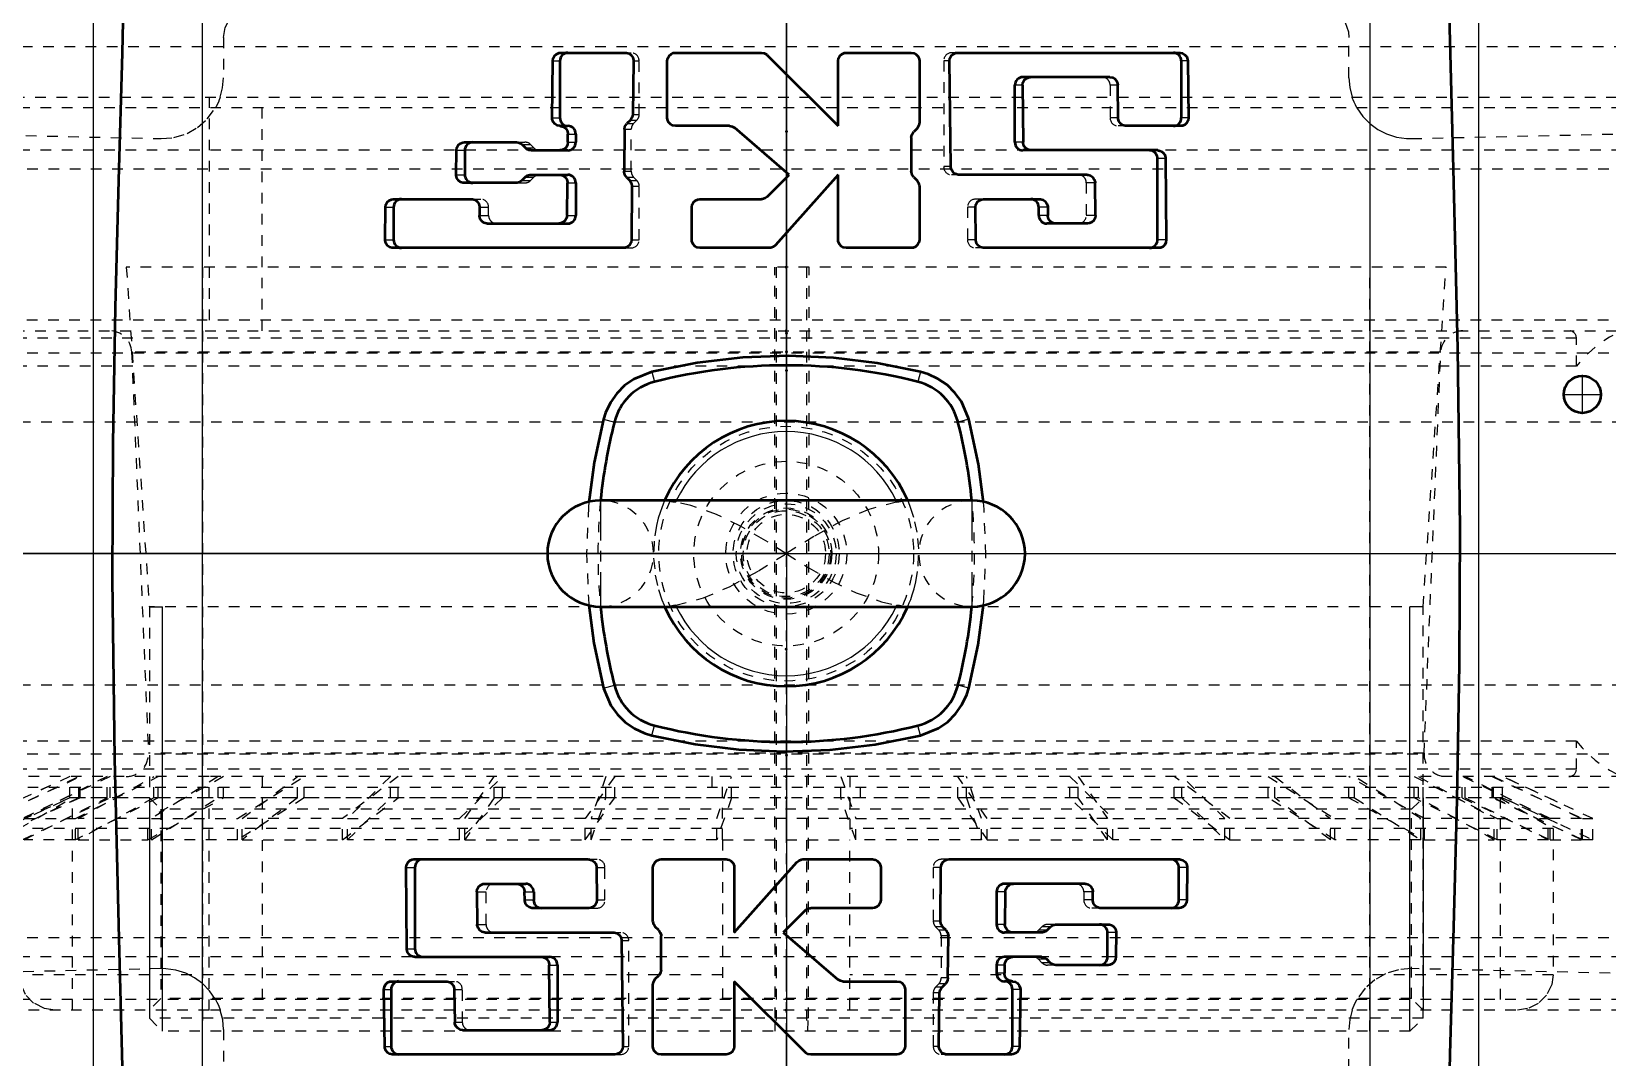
# Model space of a CAD drawing. Header units: millimetres. Extents: x 29178 to 37588, y 1365 to 7305.
# Drawn here: x 31032.4 to 31180.9, y 3950.9 to 4047.6 of the extents above; entities that cross this region are included whole.
import ezdxf

# ---------------------------------------------------------------- set-up
doc = ezdxf.new("R2010")
doc.units = ezdxf.units.MM
for name, pattern in [('CENTER', [7, 4, -1, 1, -1]), ('CENTER2', [28.575, 19.05, -3.175, 3.175, -3.175]), ('Dashed', [2, 1, -1])]:
    doc.linetypes.add(name, pattern=pattern)
for name, color, linetype, lineweight in [('2d ConnectionPoints', 7, 'Continuous', 50), ('AM_0', 7, 'Continuous', 50), ('AM_4', 3, 'Continuous', 25), ('AM_5', 3, 'Continuous', 25), ('AM_7', 7, 'CENTER', 25), ('AM_9', 6, 'Dashed', 25), ('CENTRO', 1, 'CENTER2', 15)]:
    doc.layers.add(name, color=color, linetype=linetype, lineweight=lineweight)

# ---------------------------------------------------------------- blocks, each defined once
blk = doc.blocks.new('1_SKF_MBL_24_0_in_SKFSNL5246201224KH3024_4')
at = {"layer": 'AM_9'}
for p, q in [((24.96, 76), (21, 67.5)), ((23, 67.5), (26.96, 76)), ((26.96, 76), (24.96, 76)), ((24.96, 75.01), (24.96, 76)), ((26.96, 76), (26.96, 75.01)), ((21, 66.51), (24.96, 75.01)), ((21, 66.65), (24.96, 74.92)), ((26.96, 75.01), (23, 66.51)), ((26.96, 74.92), (23, 66.65)), ((26.96, 75.01), (24.96, 75.01)), ((26.96, 74.92), (24.96, 74.92)), ((24.96, 74.92), (24.96, 71.97)), ((26.96, 71.97), (26.96, 74.92)), ((23.41, 72.66), (21, 67.5)), ((24.96, 71.97), (21, 63.7)), ((24.96, 71.79), (21, 63.98)), ((25.41, 72.66), (23, 67.5)), ((23, 63.7), (26.96, 71.97)), ((23, 63.98), (26.96, 71.79)), ((26.96, 71.97), (24.96, 71.97)), ((24.96, 66.97), (24.96, 71.79)), ((26.96, 71.79), (24.96, 71.79)), ((26.96, 71.79), (26.96, 66.97)), ((23, 67.5), (21, 67.5)), ((21, 59.16), (24.96, 66.97)), ((23, 67.5), (23, -67.5)), ((26.96, 66.97), (23, 59.16)), ((26.96, 66.97), (24.96, 66.97)), ((21, 59.57), (24.96, 66.71)), ((23, 66.65), (21, 66.65)), ((23, 66.51), (21, 66.51)), ((26.96, 66.71), (23, 59.57)), ((26.96, 66.71), (24.96, 66.71)), ((24.96, 66.71), (24.96, 60.14)), ((26.96, 60.14), (26.96, 66.71)), ((23, 63.98), (21, 63.98)), ((23, 63.7), (21, 63.7)), ((24.96, 60.14), (21, 53)), ((23, 60), (21, 60)), ((24.96, 59.8), (21, 53.53)), ((23, 59.57), (21, 59.57)), ((23, 53), (26.96, 60.14)), ((23, 53.53), (26.96, 59.8)), ((26.96, 60.14), (24.96, 60.14)), ((24.96, 51.68), (24.96, 59.8)), ((26.96, 59.8), (24.96, 59.8)), ((26.96, 59.8), (26.96, 51.68)), ((23, 59.16), (21, 59.16)), ((23, 53.53), (21, 53.53)), ((23, 53), (21, 53)), ((21, 45.4), (24.96, 51.68)), ((21, 46.03), (24.96, 51.27)), ((26.96, 51.68), (23, 45.4)), ((26.96, 51.27), (23, 46.03)), ((26.96, 51.68), (24.96, 51.68)), ((26.96, 51.27), (24.96, 51.27)), ((24.96, 51.27), (24.96, 41.8)), ((26.96, 41.8), (26.96, 51.27)), ((23, 46.03), (21, 46.03)), ((23, 45.4), (21, 45.4)), ((24.96, 41.8), (21, 36.56)), ((23, 36.56), (26.96, 41.8)), ((26.96, 41.8), (24.96, 41.8)), ((24.96, 41.34), (21, 37.28)), ((23, 37.28), (26.96, 41.34)), ((24.96, 30.78), (24.96, 41.34)), ((26.96, 41.34), (24.96, 41.34)), ((26.96, 41.34), (26.96, 30.78)), ((23, 37.28), (21, 37.28)), ((23, 36.56), (21, 36.56)), ((21, 26.72), (24.96, 30.78)), ((21, 27.51), (24.96, 30.28)), ((26.96, 30.78), (23, 26.72)), ((26.96, 30.28), (23, 27.51)), ((26.96, 30.78), (24.96, 30.78)), ((26.96, 30.28), (24.96, 30.28)), ((24.96, 30.28), (24.96, 18.93)), ((26.96, 18.93), (26.96, 30.28)), ((23, 27.51), (21, 27.51)), ((23, 26.72), (21, 26.72)), ((24.96, 18.93), (21, 16.16)), ((24.96, 18.39), (21, 16.98)), ((23, 16.16), (26.96, 18.93)), ((23, 16.98), (26.96, 18.39)), ((26.96, 18.93), (24.96, 18.93)), ((24.96, 6.55), (24.96, 18.39)), ((26.96, 18.39), (24.96, 18.39)), ((26.96, 18.39), (26.96, 6.55)), ((23, 16.98), (21, 16.98)), ((23, 16.16), (21, 16.16)), ((23, 7), (21, 7)), ((21, 5.15), (24.96, 6.55)), ((21, 6), (26.96, 6)), ((26.96, 6.55), (23, 5.15)), ((26.96, 6.55), (24.96, 6.55)), ((24.96, 6), (24.96, -6)), ((26.96, -6), (26.96, 6)), ((23, 5.15), (21, 5.15)), ((24.96, -6.55), (21, -5.15)), ((23, -5.15), (21, -5.15)), ((23, -5.15), (26.96, -6.55)), ((26.96, -6), (21, -6)), ((21, -7), (23, -7)), ((24.96, -18.39), (24.96, -6.55)), ((26.96, -6.55), (24.96, -6.55)), ((26.96, -6.55), (26.96, -18.39)), ((23, -16.16), (21, -16.16)), ((21, -16.16), (24.96, -18.93)), ((26.96, -18.93), (23, -16.16)), ((23, -16.98), (21, -16.98)), ((21, -16.98), (24.96, -18.39)), ((26.96, -18.39), (23, -16.98)), ((26.96, -18.39), (24.96, -18.39)), ((24.96, -18.93), (24.96, -30.28)), ((26.96, -18.93), (24.96, -18.93)), ((26.96, -30.28), (26.96, -18.93)), ((23, -26.72), (21, -26.72)), ((24.96, -30.78), (21, -26.72)), ((23, -26.72), (26.96, -30.78)), ((23, -27.51), (21, -27.51)), ((24.96, -30.28), (21, -27.51)), ((23, -27.51), (26.96, -30.28)), ((26.96, -30.28), (24.96, -30.28)), ((24.96, -41.34), (24.96, -30.78)), ((26.96, -30.78), (24.96, -30.78)), ((26.96, -30.78), (26.96, -41.34)), ((23, -36.56), (21, -36.56)), ((21, -36.56), (24.96, -41.8)), ((26.96, -41.8), (23, -36.56)), ((23, -37.28), (21, -37.28)), ((21, -37.28), (24.96, -41.34)), ((26.96, -41.34), (23, -37.28)), ((26.96, -41.34), (24.96, -41.34)), ((24.96, -41.8), (24.96, -51.27)), ((26.96, -41.8), (24.96, -41.8)), ((26.96, -51.27), (26.96, -41.8)), ((23, -45.4), (21, -45.4)), ((24.96, -51.68), (21, -45.4)), ((23, -45.4), (26.96, -51.68)), ((23, -46.03), (21, -46.03)), ((24.96, -51.27), (21, -46.03)), ((23, -46.03), (26.96, -51.27)), ((26.96, -51.27), (24.96, -51.27)), ((26.96, -51.68), (24.96, -51.68)), ((24.96, -59.8), (24.96, -51.68)), ((26.96, -51.68), (26.96, -59.8)), ((21, -53), (24.96, -60.14)), ((23, -53), (21, -53)), ((26.96, -60.14), (23, -53)), ((23, -53.53), (21, -53.53)), ((21, -53.53), (24.96, -59.8)), ((26.96, -59.8), (23, -53.53)), ((24.96, -66.97), (21, -59.16)), ((23, -59.16), (21, -59.16)), ((23, -59.16), (26.96, -66.97)), ((23, -59.57), (21, -59.57)), ((24.96, -66.71), (21, -59.57)), ((21, -60), (23, -60)), ((23, -59.57), (26.96, -66.71)), ((26.96, -59.8), (24.96, -59.8)), ((26.96, -60.14), (24.96, -60.14)), ((24.96, -60.14), (24.96, -66.71)), ((26.96, -66.71), (26.96, -60.14)), ((21, -63.7), (24.96, -71.97)), ((23, -63.7), (21, -63.7)), ((26.96, -71.97), (23, -63.7)), ((23, -63.98), (21, -63.98)), ((21, -63.98), (24.96, -71.79)), ((26.96, -71.79), (23, -63.98)), ((23, -66.51), (21, -66.51)), ((24.96, -75.01), (21, -66.51)), ((23, -66.65), (21, -66.65)), ((24.96, -74.92), (21, -66.65)), ((23, -66.51), (26.96, -75.01)), ((23, -66.65), (26.96, -74.92)), ((26.96, -66.71), (24.96, -66.71)), ((21, -67.5), (24.96, -76)), ((21, -67.5), (23.41, -72.66)), ((23, -67.5), (21, -67.5)), ((23, -67.5), (26.96, -76)), ((25.41, -72.66), (23, -67.5)), ((26.96, -66.97), (24.96, -66.97)), ((24.96, -71.79), (24.96, -66.97)), ((26.96, -66.97), (26.96, -71.79))]:
    blk.add_line(p, q, dxfattribs=at)
blk = doc.blocks.new('2_SKF_KML_24_0_in_SKFSNL5246201224KH3024_4')
at = {"layer": 'AM_5'}
for p, q in [((23, 60), (43, 60)), ((23, -60), (43, -60))]:
    blk.add_line(p, q, dxfattribs=at)
at = {"layer": 'AM_9'}
for p, q in [((23.01, 67.25), (25.89, 72.25)), ((25.89, 72.25), (39.67, 72.25)), ((25.89, 72.25), (25.89, 6)), ((39.67, 72.25), (39.67, 6)), ((23, 67.25), (43, 67.25)), ((23, 67.25), (23, 6)), ((24.08, 58.92), (23, 60)), ((43, 60), (41.92, 58.92)), ((41.92, 58.92), (24.08, 58.92)), ((24.08, 58.92), (24.08, -58.92)), ((41.92, 58.92), (41.92, -58.92)), ((23.01, 6), (23, 5.79)), ((43, 6), (26.96, 6)), ((23, -5.79), (23.01, -6)), ((23, -6), (23, -67.25)), ((25.89, -6), (25.89, -72.25)), ((26.96, -6), (43, -6)), ((39.67, -6), (39.67, -72.25)), ((23, -60), (24.08, -58.92)), ((24.08, -58.92), (41.92, -58.92)), ((41.92, -58.92), (43, -60)), ((43, -67.25), (23, -67.25)), ((25.89, -72.25), (23.01, -67.25)), ((39.67, -72.25), (25.89, -72.25))]:
    blk.add_line(p, q, dxfattribs=at)
for points in [[(39.67, 72.25), (39.9, 72.24), (40.58, 72.12), (41.59, 71.64), (42.38, 70.85), (42.87, 69.84), (43, 68.91)], [(43, -68.91), (42.85, -69.89), (42.34, -70.9), (41.53, -71.68), (40.51, -72.14), (39.67, -72.25)]]:
    blk.add_lwpolyline(points, dxfattribs=at)
blk = doc.blocks.new('3_H_3024_sleeve_h_0_in_SKFSNL5246201224KH3024_4')
at = {"layer": 'AM_5'}
for p, q in [((5, 60), (5, 58.77)), ((45, 58.77), (5, 58.77)), ((45, -58.77), (5, -58.77)), ((5, -60), (5, -58.77))]:
    blk.add_line(p, q, dxfattribs=at)
at = {"layer": 'AM_9'}
for p, q in [((5, 60), (-27, 62.17)), ((-27, 62.17), (-27, -62.17)), ((43.77, 60), (5, 60)), ((5, 60), (5, 17.5)), ((45, 58.77), (43.77, 60)), ((43.77, 60), (43.77, -60)), ((45, 58.77), (45, -58.77)), ((45, 55), (-27, 55)), ((43.77, 2.09), (-27, 2.17)), ((-27, 1.92), (45, 1.92)), ((45, 2.05), (43.77, 2.09)), ((-27, -0.96), (45, -0.96)), ((43.77, -1.05), (-27, -1.08)), ((45, -1.03), (43.77, -1.05)), ((5, -17.5), (5, -60)), ((-27, -55), (45, -55)), ((43.77, -60), (45, -58.77)), ((-27, -62.17), (5, -60)), ((5, -60), (43.77, -60))]:
    blk.add_line(p, q, dxfattribs=at)
blk = doc.blocks.new('4_FRB_22_215_location_rng_1_0_in_SKFSNL5246201224KH3024_4')
at = {"layer": 'AM_9'}
for p, q in [((21, 108.75), (21, -54.375)), ((43, 108.75), (43, -54.375)), ((21, -49.375), (43, -49.375)), ((43, -54.375), (21, -54.375))]:
    blk.add_line(p, q, dxfattribs=at)
blk = doc.blocks.new('5_FRB_22_215_location_rng_2_0_in_SKFSNL5246201224KH3024_4')
at = {"layer": 'AM_9'}
for p, q in [((-43, -108.75), (-43, 108.75)), ((-21, -108.75), (-21, 108.75)), ((-21, -49.375), (-43, -49.375)), ((-43, -54.375), (-21, -54.375))]:
    blk.add_line(p, q, dxfattribs=at)
blk = doc.blocks.new('6_1224_KM_simple_0_in_SKFSNL5246201224KH3024_4')
at = {"layer": 'AM_9'}
for p, q in [((-18.9, 107.5), (-18.9, -107.5)), ((18.9, 107.5), (18.9, -107.5)), ((-12.4, 94.81), (-12.4, -94.81)), ((12.4, 94.81), (12.4, -94.81)), ((-22.01, 83.46), (-22.01, -83.46)), ((22.01, -83.46), (22.01, 83.46)), ((-20.3, 74.45), (-20.3, -74.45)), ((-17.66, 74.45), (-20.3, 74.45)), ((-17.66, 74.45), (-17.66, -74.45)), ((20.3, 74.45), (17.66, 74.45)), ((17.66, 74.45), (17.66, -74.45)), ((20.3, 74.45), (20.3, -74.45)), ((18.81, 60.09), (-18.99, 61.67)), ((-18.99, 61.67), (-18.99, -61.67)), ((18.81, 60.09), (18.81, -60.09)), ((21, -54.38), (21, -105.4)), ((-18.99, -61.67), (18.81, -60.09))]:
    blk.add_line(p, q, dxfattribs=at)
for centre, radius, start, end in [((-10.5, 83.46), 11.51, 99.4996, 231.5166), ((10.5, 83.46), 11.51, 308.4834, 80.5004), ((-20.3, 73.75), 0.7, 90, 180), ((20.3, 73.75), 0.7, 0, 90), ((-18.9, 63.76), 2.1, 180, 267.6141), ((18.9, 62.19), 2.1, 267.6141, 0), ((18.9, -62.19), 2.1, 0, 92.3859), ((-18.9, -63.76), 2.1, 92.3859, 180)]:
    blk.add_arc(centre, radius, start, end, dxfattribs=at)
blk = doc.blocks.new('7_M_10_ebolt_001_0_in_SKFSNL5246201224KH3024_4')
at = {"layer": 'AM_0'}
for p, q in [((-5, 17.5), (-5, -17.5)), ((5, -17.5), (5, 17.5))]:
    blk.add_line(p, q, dxfattribs=at)
for centre, radius, start, end in [((0, 17.5), 5, 360, 180), ((0, 0), 12.5, 113.5567, 246.4433), ((0, 0), 12.5, 293.5567, 66.4433), ((0, -17.5), 5, 180, 0)]:
    blk.add_arc(centre, radius, start, end, dxfattribs=at)
at = {"layer": 'AM_4'}
for start, end in [(115.7715, 244.2285), (295.7715, 64.2285)]:
    blk.add_arc((0, 0), 11.5, start, end, dxfattribs=at)
at = {"layer": 'AM_7'}
for p, q in [((0, -22.75), (0, 22.75)), ((-5.25, 17.5), (5.25, 17.5)), ((-5.25, -17.5), (5.25, -17.5))]:
    blk.add_line(p, q, dxfattribs=at)
at = {"layer": 'AM_9'}
for p, q in [((-5, 11.4), (-5, 11.46)), ((5, 11.46), (5, 11.4)), ((-5, -11.46), (-5, -11.4)), ((5, -11.4), (5, -11.46))]:
    blk.add_line(p, q, dxfattribs=at)
for points in [[(5, 11.46), (4.9, 11.5), (4.65, 11.6), (4.33, 11.73), (3.88, 11.88), (3.33, 12.05), (2.66, 12.21), (1.19, 12.44), (-0.44, 12.49), (-2.03, 12.33), (-3.39, 12.03), (-4.35, 11.72), (-4.87, 11.51), (-5, 11.46)], [(-4.85, 10.43), (-4.88, 10.61), (-4.94, 10.95), (-4.98, 11.21), (-5, 11.39), (-5, 11.4)], [(-4.85, 10.43), (-4.84, 10.39), (-4.17, 7.8), (-3.09, 5.28), (-1.62, 2.61), (-0.01, 0.02), (0, 0)], [(0, 0), (0.01, 0.02), (1.34, 2.14), (2.59, 4.31), (3.69, 6.58), (4.54, 8.99), (4.85, 10.43)], [(5, 11.4), (5, 11.4), (4.98, 11.24), (4.95, 10.99), (4.89, 10.67), (4.85, 10.43)], [(0, 0), (-0.01, -0.02), (-1.34, -2.14), (-2.59, -4.31), (-3.69, -6.58), (-4.54, -8.99), (-4.85, -10.43)], [(4.85, -10.43), (4.84, -10.39), (4.17, -7.8), (3.09, -5.28), (1.62, -2.61), (0.01, -0.02), (0, 0)], [(-5, -11.4), (-5, -11.4), (-4.98, -11.24), (-4.95, -10.99), (-4.89, -10.67), (-4.85, -10.43)], [(-5, -11.46), (-4.9, -11.5), (-4.65, -11.6), (-4.33, -11.73), (-3.88, -11.88), (-3.33, -12.05), (-2.66, -12.21), (-1.19, -12.44), (0.44, -12.49), (2.03, -12.33), (3.39, -12.03), (4.35, -11.72), (4.87, -11.51), (5, -11.46)], [(4.85, -10.43), (4.88, -10.61), (4.94, -10.95), (4.98, -11.21), (5, -11.39), (5, -11.4)]]:
    blk.add_lwpolyline(points, dxfattribs=at)
for radius in [12, 8.7, 5.7, 5, 4.7, 4.3, 4.05, 3.7]:
    blk.add_circle((0, 0), radius, dxfattribs=at)
for centre, radius, start, end in [((0, 17.5), 5, 180, 0), ((0, 0), 11.5, 114.9363, 115.7715), ((0, 0), 11.5, 64.2285, 65.0637), ((0, 0), 11.5, 244.2285, 245.0637), ((0, 0), 11.5, 294.9363, 295.7715), ((0, -17.5), 5, 0, 180)]:
    blk.add_arc(centre, radius, start, end, dxfattribs=at)
blk = doc.blocks.new('10_SNL_524_620_CAP_0_in_SKFSNL5246201224KH3024_4')
at = {"layer": 'AM_0'}
for p, q in [((-46.42, 37.83), (-41.06, 37.9)), ((-41.06, 37.23), (-46.42, 37.23)), ((-40.3, 37.18), (-40.3, 32.02)), ((29.57, 37.78), (32.63, 37.76)), ((-47.19, 16.15), (-47.19, 37.09)), ((-37.23, 35.74), (-29.57, 35.81)), ((28.8, 15.34), (28.8, 37.06)), ((32.63, 36.99), (29.57, 36.99)), ((33.4, 37.02), (33.4, 29.63)), ((-38, 35), (-38, 22.3)), ((-29.57, 34.99), (-37.23, 34.99)), ((-28.8, 35.09), (-28.8, 18.63)), ((-41.06, 31.27), (-44.13, 31.23)), ((-44.89, 30.48), (-44.89, 22.3)), ((34.93, 25.44), (34.93, 30.36)), ((35.7, 31.09), (38, 31.07)), ((38, 30.28), (35.7, 30.28)), ((38.76, 30.32), (38.76, 25.4)), ((-35.7, 28.35), (-35.7, 16.28)), ((-31.87, 29.14), (-34.93, 29.11)), ((-31.1, 28.4), (-31.1, 24.54)), ((32.63, 28.89), (31.87, 28.9)), ((31.1, 28.16), (31.1, 20.57)), ((-33.4, 18.59), (-33.4, 23.88)), ((-32.63, 24.64), (-31.87, 24.65)), ((-31.87, 23.79), (-32.63, 23.79)), ((35.47, 24.6), (35.16, 24.91)), ((35.7, 24.06), (35.7, 20.57)), ((38, 24.04), (38, 20.57)), ((38.54, 24.88), (38.22, 24.57)), ((-44.13, 22.26), (-38.76, 22.32)), ((-38.76, 21.55), (-44.13, 21.55)), ((40.3, 21.31), (40.3, 20.57)), ((41.06, 22.06), (46.42, 21.99)), ((46.42, 21.32), (41.06, 21.32)), ((47.19, 21.23), (47.19, 15.14)), ((31.87, 20.64), (34.93, 20.61)), ((34.93, 19.83), (31.87, 19.83)), ((38.76, 20.57), (39.53, 20.56)), ((39.53, 19.83), (38.76, 19.83)), ((-29.57, 17.86), (-32.63, 17.84)), ((-36.46, 15.51), (-46.42, 15.4)), ((35.47, 15.06), (35.16, 14.74)), ((39.98, 15.23), (36.02, 15.28)), ((40.84, 14.68), (40.52, 15)), ((34.62, 14.53), (29.57, 14.57)), ((46.42, 14.39), (41.38, 14.45)), ((-46.42, 12.55), (-40.61, 12.55)), ((-40.07, 12.33), (-39.75, 12.01)), ((-35.47, 12.01), (-35.16, 12.33)), ((-34.62, 12.55), (-29.57, 12.55)), ((-47.19, 5.66), (-47.19, 11.78)), ((-39.21, 11.78), (-36.02, 11.78)), ((-28.8, 11.78), (-28.8, 5.66)), ((40.3, 5.35), (40.3, 10.43)), ((41.06, 11.2), (46.42, 11.2)), ((47.19, 10.43), (47.19, 2.32)), ((28.8, 1.58), (28.8, 8.13)), ((29.57, 8.9), (32.63, 8.9)), ((33.4, 8.13), (33.4, 2.32)), ((-46.97, -1.78), (-40.3, 4.89)), ((-40.3, 4.89), (-46.42, 4.89)), ((-29.57, 4.89), (-35.7, 4.89)), ((-35.7, 4.89), (-29.06, -1.01)), ((35.7, -0.29), (40.11, 4.85)), ((33.62, 1.78), (35.7, -0.29)), ((46.97, 1.78), (40.3, -4.89)), ((-35.7, 0.29), (-40.11, -4.85)), ((-33.62, -1.78), (-35.7, 0.29)), ((35.7, -4.89), (29.06, 1.01)), ((-47.19, -10.43), (-47.19, -2.32)), ((-33.4, -8.13), (-33.4, -2.32)), ((-28.8, -1.58), (-28.8, -8.13)), ((-40.3, -5.35), (-40.3, -10.43)), ((28.8, -11.78), (28.8, -5.66)), ((29.57, -4.89), (35.7, -4.89)), ((40.3, -4.89), (46.42, -4.89)), ((47.19, -5.66), (47.19, -11.78)), ((-29.57, -8.9), (-32.63, -8.9)), ((-41.06, -11.2), (-46.42, -11.2)), ((39.21, -11.78), (36.02, -11.78)), ((34.62, -12.55), (29.57, -12.55)), ((35.47, -12.01), (35.16, -12.33)), ((40.07, -12.33), (39.75, -12.01)), ((46.42, -12.55), (40.61, -12.55)), ((-46.42, -14.39), (-41.38, -14.45)), ((-40.84, -14.68), (-40.52, -15)), ((-35.47, -15.06), (-35.16, -14.74)), ((-34.62, -14.53), (-29.57, -14.57)), ((-47.19, -21.23), (-47.19, -15.14)), ((-39.98, -15.23), (-36.02, -15.28)), ((-28.8, -15.34), (-28.8, -37.06)), ((35.7, -28.35), (35.7, -16.28)), ((36.46, -15.51), (46.42, -15.4)), ((47.19, -16.15), (47.19, -37.09)), ((28.8, -35.09), (28.8, -18.63)), ((29.57, -17.86), (32.63, -17.84)), ((33.4, -18.59), (33.4, -23.88)), ((-40.3, -21.31), (-40.3, -20.57)), ((-39.53, -19.83), (-38.76, -19.83)), ((-38.76, -20.57), (-39.53, -20.56)), ((-38, -24.04), (-38, -20.57)), ((-35.7, -24.06), (-35.7, -20.57)), ((-34.93, -19.83), (-31.87, -19.83)), ((-31.87, -20.64), (-34.93, -20.61)), ((-31.1, -28.16), (-31.1, -20.57)), ((-46.42, -21.32), (-41.06, -21.32)), ((-41.06, -22.06), (-46.42, -21.99)), ((38.76, -21.55), (44.13, -21.55)), ((44.13, -22.26), (38.76, -22.32)), ((38, -35), (38, -22.3)), ((44.89, -30.48), (44.89, -22.3)), ((-38.54, -24.88), (-38.22, -24.57)), ((-35.47, -24.6), (-35.16, -24.91)), ((31.1, -28.4), (31.1, -24.54)), ((31.87, -23.79), (32.63, -23.79)), ((32.63, -24.64), (31.87, -24.65)), ((-38.76, -30.32), (-38.76, -25.4)), ((-34.93, -25.44), (-34.93, -30.36)), ((-33.4, -37.02), (-33.4, -29.63)), ((-32.63, -28.89), (-31.87, -28.9)), ((31.87, -29.14), (34.93, -29.11)), ((-38, -30.28), (-35.7, -30.28)), ((-35.7, -31.09), (-38, -31.07)), ((40.3, -37.18), (40.3, -32.02)), ((41.06, -31.27), (44.13, -31.23)), ((29.57, -34.99), (37.23, -34.99)), ((-32.63, -36.99), (-29.57, -36.99)), ((37.23, -35.74), (29.57, -35.81)), ((-29.57, -37.78), (-32.63, -37.76)), ((41.06, -37.23), (46.42, -37.23)), ((46.42, -37.83), (41.06, -37.9))]:
    blk.add_line(p, q, dxfattribs=at)
for points in [[(53.16, 62.42), (47.17, 62.57), (35.18, 62.9), (23.19, 63.21), (10.4, 63.43), (-2.4, 63.49), (-19.33, 63.28), (-36.25, 62.86), (-53.16, 62.42)], [(-47.19, 37.09), (-47.19, 37.11), (-47.14, 37.35), (-47.01, 37.57), (-46.81, 37.73), (-46.57, 37.82), (-46.42, 37.83)], [(-41.06, 37.9), (-40.81, 37.86), (-40.58, 37.75), (-40.41, 37.56), (-40.31, 37.34), (-40.3, 37.18)], [(28.8, 37.06), (28.81, 37.14), (28.88, 37.38), (29.03, 37.58), (29.24, 37.72), (29.49, 37.78), (29.57, 37.78)], [(32.63, 37.76), (32.89, 37.71), (33.11, 37.59), (33.28, 37.41), (33.38, 37.18), (33.4, 37.02)], [(-38, 35), (-37.99, 35.09), (-37.92, 35.32), (-37.77, 35.53), (-37.56, 35.67), (-37.31, 35.74), (-37.23, 35.74)], [(-29.57, 35.81), (-29.32, 35.78), (-29.09, 35.66), (-28.92, 35.47), (-28.82, 35.25), (-28.8, 35.09)], [(-44.89, 30.48), (-44.89, 30.49), (-44.85, 30.73), (-44.72, 30.95), (-44.53, 31.12), (-44.29, 31.21), (-44.13, 31.23)], [(-40.3, 32.02), (-40.3, 31.93), (-40.37, 31.69), (-40.52, 31.49), (-40.73, 31.34), (-40.98, 31.27), (-41.06, 31.27)], [(34.93, 30.36), (34.94, 30.45), (35.01, 30.68), (35.16, 30.88), (35.37, 31.03), (35.62, 31.09), (35.7, 31.09)], [(38, 31.07), (38.25, 31.03), (38.48, 30.9), (38.65, 30.71), (38.74, 30.48), (38.76, 30.32)], [(-35.7, 28.35), (-35.69, 28.44), (-35.62, 28.68), (-35.47, 28.89), (-35.26, 29.03), (-35.01, 29.1), (-34.93, 29.11)], [(-31.87, 29.14), (-31.61, 29.1), (-31.39, 28.98), (-31.22, 28.79), (-31.12, 28.56), (-31.1, 28.4)], [(31.1, 28.16), (31.11, 28.25), (31.18, 28.49), (31.33, 28.69), (31.54, 28.83), (31.79, 28.9), (31.87, 28.9)], [(33.4, 29.63), (33.4, 29.55), (33.32, 29.31), (33.17, 29.1), (32.96, 28.96), (32.72, 28.9), (32.63, 28.89)], [(-31.1, 25.41), (-31.11, 25.32), (-31.18, 25.08), (-31.33, 24.87), (-31.54, 24.72), (-31.79, 24.65), (-31.87, 24.65)], [(35.16, 24.91), (35.01, 25.12), (34.94, 25.36), (34.93, 25.44)], [(38.76, 25.4), (38.74, 25.24), (38.64, 25), (38.54, 24.88)], [(-33.4, 23.88), (-33.4, 23.97), (-33.32, 24.21), (-33.17, 24.42), (-32.96, 24.56), (-32.72, 24.64), (-32.63, 24.64)], [(35.47, 24.6), (35.62, 24.39), (35.69, 24.15), (35.7, 24.06)], [(38, 24.04), (38.02, 24.21), (38.12, 24.44), (38.22, 24.57)], [(-44.13, 22.26), (-44.38, 22.3), (-44.6, 22.42), (-44.77, 22.6), (-44.87, 22.84), (-44.89, 23)], [(-38, 23.08), (-38, 23), (-38.07, 22.75), (-38.22, 22.55), (-38.43, 22.4), (-38.68, 22.33), (-38.76, 22.32)], [(31.87, 20.64), (31.61, 20.69), (31.39, 20.81), (31.22, 21), (31.12, 21.24), (31.1, 21.4)], [(35.7, 21.36), (35.69, 21.27), (35.62, 21.03), (35.47, 20.82), (35.26, 20.68), (35.01, 20.61), (34.93, 20.61)], [(38.76, 20.57), (38.51, 20.62), (38.28, 20.74), (38.11, 20.93), (38.02, 21.17), (38, 21.34)], [(40.3, 21.31), (40.29, 21.22), (40.22, 20.98), (40.07, 20.77), (39.86, 20.63), (39.61, 20.57), (39.53, 20.56)], [(40.3, 21.31), (40.3, 21.34), (40.35, 21.59), (40.48, 21.8), (40.68, 21.96), (40.92, 22.05), (41.06, 22.06)], [(46.42, 21.99), (46.68, 21.94), (46.9, 21.82), (47.07, 21.63), (47.17, 21.39), (47.19, 21.23)], [(-32.63, 17.84), (-32.89, 17.88), (-33.11, 18), (-33.28, 18.19), (-33.38, 18.42), (-33.4, 18.59)], [(-28.8, 18.63), (-28.81, 18.55), (-28.88, 18.3), (-29.03, 18.09), (-29.24, 17.94), (-29.49, 17.87), (-29.57, 17.86)], [(-4.81, 18.58), (-8.44, 18.11), (-12.66, 17.21)], [(12.66, 17.21), (8.58, 18.08), (4.82, 18.58)], [(-12.66, 17.21), (-14.32, 16.51), (-15.16, 15.9), (-15.89, 15.16), (-16.48, 14.3), (-16.92, 13.36), (-17.14, 12.65)], [(17.14, 12.65), (16.45, 14.36), (15.84, 15.22), (15.09, 15.96), (14.23, 16.56), (13.28, 17.01), (12.66, 17.21)], [(-46.42, 15.4), (-46.68, 15.43), (-46.9, 15.55), (-47.07, 15.74), (-47.17, 15.98), (-47.19, 16.15)], [(-35.7, 16.28), (-35.7, 16.2), (-35.77, 15.95), (-35.92, 15.74), (-36.13, 15.59), (-36.38, 15.52), (-36.46, 15.51)], [(29.57, 14.57), (29.32, 14.62), (29.09, 14.74), (28.92, 14.94), (28.82, 15.17), (28.8, 15.34)], [(35.47, 15.06), (35.68, 15.2), (35.93, 15.27), (36.02, 15.28)], [(39.98, 15.23), (40.23, 15.19), (40.46, 15.06), (40.52, 15)], [(47.19, 15.14), (47.18, 15.05), (47.11, 14.81), (46.96, 14.6), (46.75, 14.46), (46.5, 14.39), (46.42, 14.39)], [(35.16, 14.74), (34.95, 14.6), (34.7, 14.53), (34.62, 14.53)], [(41.38, 14.45), (41.13, 14.5), (40.9, 14.63), (40.84, 14.68)], [(-47.19, 11.78), (-47.15, 12.04), (-47.02, 12.26), (-46.83, 12.43), (-46.59, 12.53), (-46.42, 12.55)], [(-40.61, 12.55), (-40.36, 12.51), (-40.13, 12.38), (-40.07, 12.33)], [(-39.21, 11.78), (-39.47, 11.83), (-39.69, 11.95), (-39.75, 12.01)], [(-35.47, 12.01), (-35.68, 11.86), (-35.93, 11.79), (-36.02, 11.78)], [(-35.16, 12.33), (-34.95, 12.47), (-34.7, 12.54), (-34.62, 12.55)], [(-29.57, 12.55), (-29.32, 12.51), (-29.09, 12.38), (-28.92, 12.19), (-28.82, 11.95), (-28.8, 11.78)], [(-17.14, 12.65), (-17.96, 8.58), (-18.46, 4.45), (-18.64, 0.18), (-18.49, -4.1), (-17.99, -8.39), (-17.14, -12.65)], [(17.14, -12.65), (17.96, -8.58), (18.46, -4.45), (18.64, -0.18), (18.49, 4.1), (17.99, 8.39), (17.14, 12.65)], [(40.3, 10.43), (40.34, 10.69), (40.46, 10.91), (40.66, 11.08), (40.9, 11.18), (41.06, 11.2)], [(46.42, 11.2), (46.68, 11.16), (46.9, 11.03), (47.07, 10.84), (47.17, 10.61), (47.19, 10.43)], [(28.8, 8.13), (28.85, 8.39), (28.97, 8.61), (29.17, 8.78), (29.4, 8.88), (29.57, 8.9)], [(32.63, 8.9), (32.89, 8.86), (33.11, 8.73), (33.28, 8.54), (33.38, 8.31), (33.4, 8.13)], [(-46.42, 4.89), (-46.68, 4.93), (-46.9, 5.06), (-47.07, 5.25), (-47.17, 5.49), (-47.19, 5.66)], [(-28.8, 5.66), (-28.85, 5.4), (-28.97, 5.18), (-29.16, 5.01), (-29.4, 4.91), (-29.57, 4.89)], [(40.3, 5.35), (40.25, 5.1), (40.11, 4.85)], [(29.06, 1.01), (28.9, 1.21), (28.82, 1.45), (28.8, 1.58)], [(33.62, 1.78), (33.48, 1.99), (33.41, 2.24), (33.4, 2.32)], [(47.19, 2.32), (47.15, 2.07), (47.02, 1.84), (46.97, 1.78)], [(-29.06, -1.01), (-28.9, -1.21), (-28.82, -1.45), (-28.8, -1.58)], [(-47.19, -2.32), (-47.15, -2.07), (-47.02, -1.84), (-46.97, -1.78)], [(-33.62, -1.78), (-33.48, -1.99), (-33.41, -2.24), (-33.4, -2.32)], [(-40.3, -5.35), (-40.25, -5.1), (-40.11, -4.85)], [(28.8, -5.66), (28.85, -5.4), (28.97, -5.18), (29.16, -5.01), (29.4, -4.91), (29.57, -4.89)], [(46.42, -4.89), (46.68, -4.93), (46.9, -5.06), (47.07, -5.25), (47.17, -5.49), (47.19, -5.66)], [(-32.63, -8.9), (-32.89, -8.86), (-33.11, -8.73), (-33.28, -8.54), (-33.38, -8.31), (-33.4, -8.13)], [(-28.8, -8.13), (-28.85, -8.39), (-28.97, -8.61), (-29.17, -8.78), (-29.4, -8.88), (-29.57, -8.9)], [(-46.42, -11.2), (-46.68, -11.16), (-46.9, -11.03), (-47.07, -10.84), (-47.17, -10.61), (-47.19, -10.43)], [(-40.3, -10.43), (-40.34, -10.69), (-40.46, -10.91), (-40.66, -11.08), (-40.9, -11.18), (-41.06, -11.2)], [(29.57, -12.55), (29.32, -12.51), (29.09, -12.38), (28.92, -12.19), (28.82, -11.95), (28.8, -11.78)], [(35.47, -12.01), (35.68, -11.86), (35.93, -11.79), (36.02, -11.78)], [(39.21, -11.78), (39.47, -11.83), (39.69, -11.95), (39.75, -12.01)], [(47.19, -11.78), (47.15, -12.04), (47.02, -12.26), (46.83, -12.43), (46.59, -12.53), (46.42, -12.55)], [(-17.14, -12.65), (-16.45, -14.36), (-15.84, -15.22), (-15.09, -15.96), (-14.23, -16.56), (-13.28, -17.01), (-12.66, -17.21)], [(12.66, -17.21), (14.32, -16.51), (15.16, -15.9), (15.89, -15.16), (16.48, -14.3), (16.92, -13.36), (17.14, -12.65)], [(35.16, -12.33), (34.95, -12.47), (34.7, -12.54), (34.62, -12.55)], [(40.61, -12.55), (40.36, -12.51), (40.13, -12.38), (40.07, -12.33)], [(-47.19, -15.14), (-47.18, -15.05), (-47.11, -14.81), (-46.96, -14.6), (-46.75, -14.46), (-46.5, -14.39), (-46.42, -14.39)], [(-41.38, -14.45), (-41.13, -14.5), (-40.9, -14.63), (-40.84, -14.68)], [(-35.16, -14.74), (-34.95, -14.6), (-34.7, -14.53), (-34.62, -14.53)], [(-29.57, -14.57), (-29.32, -14.62), (-29.09, -14.74), (-28.92, -14.94), (-28.82, -15.17), (-28.8, -15.34)], [(-39.98, -15.23), (-40.23, -15.19), (-40.46, -15.06), (-40.52, -15)], [(-35.47, -15.06), (-35.68, -15.2), (-35.93, -15.27), (-36.02, -15.28)], [(35.7, -16.28), (35.7, -16.2), (35.77, -15.95), (35.92, -15.74), (36.13, -15.59), (36.38, -15.52), (36.46, -15.51)], [(46.42, -15.4), (46.68, -15.43), (46.9, -15.55), (47.07, -15.74), (47.17, -15.98), (47.19, -16.15)], [(-12.66, -17.21), (-8.58, -18.08), (-4.82, -18.58)], [(4.81, -18.58), (8.44, -18.11), (12.66, -17.21)], [(28.8, -18.63), (28.81, -18.55), (28.88, -18.3), (29.03, -18.09), (29.24, -17.94), (29.49, -17.87), (29.57, -17.86)], [(32.63, -17.84), (32.89, -17.88), (33.11, -18), (33.28, -18.19), (33.38, -18.42), (33.4, -18.59)], [(-40.3, -21.31), (-40.29, -21.22), (-40.22, -20.98), (-40.07, -20.77), (-39.86, -20.63), (-39.61, -20.57), (-39.53, -20.56)], [(-38.76, -20.57), (-38.51, -20.62), (-38.28, -20.74), (-38.11, -20.93), (-38.02, -21.17), (-38, -21.34)], [(-35.7, -21.36), (-35.69, -21.27), (-35.62, -21.03), (-35.47, -20.82), (-35.26, -20.68), (-35.01, -20.61), (-34.93, -20.61)], [(-31.87, -20.64), (-31.61, -20.69), (-31.39, -20.81), (-31.22, -21), (-31.12, -21.24), (-31.1, -21.4)], [(-46.42, -21.99), (-46.68, -21.94), (-46.9, -21.82), (-47.07, -21.63), (-47.17, -21.39), (-47.19, -21.23)], [(-40.3, -21.31), (-40.3, -21.34), (-40.35, -21.59), (-40.48, -21.8), (-40.68, -21.96), (-40.92, -22.05), (-41.06, -22.06)], [(44.13, -22.26), (44.38, -22.3), (44.6, -22.42), (44.77, -22.6), (44.87, -22.84), (44.89, -23)], [(38, -23.08), (38, -23), (38.07, -22.75), (38.22, -22.55), (38.43, -22.4), (38.68, -22.33), (38.76, -22.32)], [(-38.76, -25.4), (-38.74, -25.24), (-38.64, -25), (-38.54, -24.88)], [(-38, -24.04), (-38.02, -24.21), (-38.12, -24.44), (-38.22, -24.57)], [(-35.47, -24.6), (-35.62, -24.39), (-35.69, -24.15), (-35.7, -24.06)], [(-35.16, -24.91), (-35.01, -25.12), (-34.94, -25.36), (-34.93, -25.44)], [(31.1, -25.41), (31.11, -25.32), (31.18, -25.08), (31.33, -24.87), (31.54, -24.72), (31.79, -24.65), (31.87, -24.65)], [(33.4, -23.88), (33.4, -23.97), (33.32, -24.21), (33.17, -24.42), (32.96, -24.56), (32.72, -24.64), (32.63, -24.64)], [(-31.1, -28.16), (-31.11, -28.25), (-31.18, -28.49), (-31.33, -28.69), (-31.54, -28.83), (-31.79, -28.9), (-31.87, -28.9)], [(-33.4, -29.63), (-33.4, -29.55), (-33.32, -29.31), (-33.17, -29.1), (-32.96, -28.96), (-32.72, -28.9), (-32.63, -28.89)], [(31.87, -29.14), (31.61, -29.1), (31.39, -28.98), (31.22, -28.79), (31.12, -28.56), (31.1, -28.4)], [(35.7, -28.35), (35.69, -28.44), (35.62, -28.68), (35.47, -28.89), (35.26, -29.03), (35.01, -29.1), (34.93, -29.11)], [(-38, -31.07), (-38.25, -31.03), (-38.48, -30.9), (-38.65, -30.71), (-38.74, -30.48), (-38.76, -30.32)], [(-34.93, -30.36), (-34.94, -30.45), (-35.01, -30.68), (-35.16, -30.88), (-35.37, -31.03), (-35.62, -31.09), (-35.7, -31.09)], [(44.89, -30.48), (44.89, -30.49), (44.85, -30.73), (44.72, -30.95), (44.53, -31.12), (44.29, -31.21), (44.13, -31.23)], [(40.3, -32.02), (40.3, -31.93), (40.37, -31.69), (40.52, -31.49), (40.73, -31.34), (40.98, -31.27), (41.06, -31.27)], [(29.57, -35.81), (29.32, -35.78), (29.09, -35.66), (28.92, -35.47), (28.82, -35.25), (28.8, -35.09)], [(38, -35), (37.99, -35.09), (37.92, -35.32), (37.77, -35.53), (37.56, -35.67), (37.31, -35.74), (37.23, -35.74)], [(-32.63, -37.76), (-32.89, -37.71), (-33.11, -37.59), (-33.28, -37.41), (-33.38, -37.18), (-33.4, -37.02)], [(-28.8, -37.06), (-28.81, -37.14), (-28.88, -37.38), (-29.03, -37.58), (-29.24, -37.72), (-29.49, -37.78), (-29.57, -37.78)], [(47.19, -37.09), (47.19, -37.11), (47.14, -37.35), (47.01, -37.57), (46.81, -37.73), (46.57, -37.82), (46.42, -37.83)], [(41.06, -37.9), (40.81, -37.86), (40.58, -37.75), (40.41, -37.56), (40.31, -37.34), (40.3, -37.18)], [(-53.16, -62.42), (-47.17, -62.57), (-35.18, -62.9), (-23.19, -63.21), (-10.4, -63.43), (2.4, -63.49), (19.33, -63.28), (36.25, -62.86), (53.16, -62.42)]]:
    blk.add_lwpolyline(points, dxfattribs=at)
blk.add_circle((-15, 75), 1.75, dxfattribs=at)
for centre, radius, start, end in [((0, -32.5), 50.24, 95.7117, 104.2903), ((0, -32.5), 50.24, 75.7097, 84.2883), ((-11.11, 11.11), 5.24, 104.2903, 165.7097), ((11.11, 11.11), 5.24, 14.2903, 75.7097), ((32.5, 0), 50.24, 165.7097, 194.2903), ((-32.5, 0), 50.24, 345.7097, 14.2903), ((-11.11, -11.11), 5.24, 194.2903, 255.7097), ((11.11, -11.11), 5.24, 284.2903, 345.7097), ((0, 32.5), 50.24, 255.7097, 264.2883), ((0, 32.5), 50.24, 275.7117, 284.2903)]:
    blk.add_arc(centre, radius, start, end, dxfattribs=at)
for centre, major_axis, start_param, end_param in [((-46.42, 36.48), (0.766, 0), 1.570796, 3.141593), ((-41.06, 36.48), (0.766, 0), 6.283185, 7.853982), ((29.57, 36.25), (0.766, 0), 1.570796, 3.141593), ((32.63, 36.25), (0.766, 0), 6.283185, 7.853982), ((-37.23, 34.24), (0.766, 0), 1.570796, 3.141593), ((-29.57, 34.24), (0.766, 0), 0, 1.570796), ((35.7, 29.53), (0.766, 0), 1.570796, 3.141593), ((38, 29.53), (0.766, 0), 6.283185, 7.853982), ((-32.63, 23.05), (0.766, 0), 1.570796, 3.141593), ((-31.87, 24.54), (0.766, 0), 4.712389, 6.283185), ((-44.13, 22.3), (0.766, 0), 3.141593, 4.712389), ((-38.76, 22.3), (0.766, 0), 4.712389, 6.283185), ((41.06, 20.57), (0.766, 0), 1.570796, 3.141593), ((46.42, 20.57), (0.766, 0), 6.283185, 7.853982), ((31.87, 20.57), (0.766, 0), 3.141593, 4.712389), ((34.93, 20.57), (0.766, 0), 4.712389, 6.283185), ((38.76, 20.57), (0.766, 0), 3.141593, 4.712389), ((39.53, 20.57), (0.766, 0), 4.712389, 6.283185), ((-46.42, -20.57), (-0.766, 0), 6.283185, 7.853982), ((-41.06, -20.57), (-0.766, 0), 1.570796, 3.141593), ((-39.53, -20.57), (-0.766, 0), 4.712389, 6.283185), ((-38.76, -20.57), (-0.766, 0), 3.141593, 4.712389), ((-34.93, -20.57), (-0.766, 0), 4.712389, 6.283185), ((-31.87, -20.57), (-0.766, 0), 3.141593, 4.712389), ((38.76, -22.3), (-0.766, 0), 4.712389, 6.283185), ((44.13, -22.3), (-0.766, 0), 3.141593, 4.712389), ((32.63, -23.05), (-0.766, 0), 1.570796, 3.141593), ((31.87, -24.54), (-0.766, 0), 4.712389, 6.283185), ((-38, -29.53), (-0.766, 0), 6.283185, 7.853982), ((-35.7, -29.53), (-0.766, 0), 1.570796, 3.141593), ((29.57, -34.24), (-0.766, 0), 6.283185, 7.853982), ((37.23, -34.24), (-0.766, 0), 1.570796, 3.141593), ((-32.63, -36.25), (-0.766, 0), 6.283185, 7.853982), ((-29.57, -36.25), (-0.766, 0), 1.570796, 3.141593), ((41.06, -36.48), (-0.766, 0), 0, 1.570796), ((46.42, -36.48), (-0.766, 0), 1.570796, 3.141593)]:
    blk.add_ellipse(centre, major_axis=major_axis, ratio=0.97437, start_param=start_param, end_param=end_param, dxfattribs=at)
at = {"layer": 'AM_4'}
for p, q in [((56.71, 65.25), (-56.71, 65.25)), ((-46.42, 37.83), (-46.42, 37.23)), ((-41.06, 37.9), (-41.06, 37.23)), ((29.57, 37.78), (29.57, 36.99)), ((32.63, 37.76), (32.63, 36.99)), ((-37.23, 35.74), (-37.23, 34.99)), ((-29.57, 35.81), (-29.57, 34.99)), ((35.7, 31.09), (35.7, 30.28)), ((38, 31.07), (38, 30.28)), ((-32.63, 24.64), (-32.63, 23.79)), ((-31.87, 24.65), (-31.87, 23.79)), ((-38.76, 22.32), (-38.76, 21.55)), ((-44.13, 22.26), (-44.13, 21.55)), ((41.06, 22.06), (41.06, 21.32)), ((46.42, 21.99), (46.42, 21.32)), ((31.87, 20.64), (31.87, 19.83)), ((34.93, 20.61), (34.93, 19.83)), ((38.76, 20.57), (38.76, 19.83)), ((39.53, 20.56), (39.53, 19.83)), ((-12.66, 17.21), (-12.4, 16.19)), ((12.66, 17.21), (12.4, 16.19)), ((-17.14, 12.65), (-16.19, 12.4)), ((17.14, 12.65), (16.19, 12.4)), ((-17.14, -12.65), (-16.19, -12.4)), ((17.14, -12.65), (16.19, -12.4)), ((-12.66, -17.21), (-12.4, -16.19)), ((12.66, -17.21), (12.4, -16.19)), ((-39.53, -20.56), (-39.53, -19.83)), ((-38.76, -20.57), (-38.76, -19.83)), ((-34.93, -20.61), (-34.93, -19.83)), ((-31.87, -20.64), (-31.87, -19.83)), ((-46.42, -21.99), (-46.42, -21.32)), ((-41.06, -22.06), (-41.06, -21.32)), ((38.76, -22.32), (38.76, -21.55)), ((44.13, -22.26), (44.13, -21.55)), ((31.87, -24.65), (31.87, -23.79)), ((32.63, -24.64), (32.63, -23.79)), ((-38, -31.07), (-38, -30.28)), ((-35.7, -31.09), (-35.7, -30.28)), ((29.57, -35.81), (29.57, -34.99)), ((37.23, -35.74), (37.23, -34.99)), ((-32.63, -37.76), (-32.63, -36.99)), ((-29.57, -37.78), (-29.57, -36.99)), ((41.06, -37.9), (41.06, -37.23)), ((46.42, -37.83), (46.42, -37.23)), ((56.71, -65.25), (-56.71, -65.25))]:
    blk.add_line(p, q, dxfattribs=at)
at = {"layer": 'AM_7'}
for p, q in [((-15, 73.16), (-15, 76.84)), ((-16.84, 75), (-13.16, 75))]:
    blk.add_line(p, q, dxfattribs=at)
at = {"layer": 'AM_9'}
for p, q in [((-42, 108.75), (-42, -108.75)), ((-38, 108.75), (-38, -108.75)), ((38, 108.75), (38, -108.75)), ((42, 108.75), (42, -108.75)), ((-36.21, 107.5), (-36.21, -107.5)), ((36.21, 107.5), (36.21, -107.5)), ((-47.76, 101), (-47.76, -101)), ((-44.13, 31.23), (-44.13, 30.51)), ((-41.06, 31.27), (-41.06, 30.51)), ((-40.3, 32.02), (-40.3, 31.26)), ((-44.13, 30.51), (-41.06, 30.51)), ((-34.93, 29.11), (-34.93, 28.27)), ((-34.93, 28.27), (-31.87, 28.27)), ((-31.87, 29.14), (-31.87, 28.27)), ((31.87, 28.9), (31.87, 28.04)), ((32.63, 28.89), (32.63, 28.04)), ((33.4, 29.63), (33.4, 28.78)), ((31.87, 28.04), (32.63, 28.04)), ((34.93, 25.44), (34.93, 24.61)), ((38.76, 25.4), (38.76, 24.61)), ((35.16, 24.91), (35.16, 24.09)), ((35.16, 24.09), (35.47, 23.78)), ((35.47, 24.6), (35.47, 23.78)), ((38.22, 24.57), (38.22, 23.78)), ((38.22, 23.78), (38.54, 24.09)), ((38.54, 24.88), (38.54, 24.09)), ((-33.4, 18.59), (-33.4, 17.82)), ((-32.63, 17.84), (-32.63, 17.08)), ((-29.57, 17.86), (-29.57, 17.08)), ((-28.8, 18.63), (-28.8, 17.82)), ((-32.63, 17.08), (-29.57, 17.08)), ((-47.19, 16.15), (-47.19, 15.58)), ((-46.42, 15.4), (-46.42, 14.84)), ((-36.46, 15.51), (-36.46, 14.84)), ((-35.7, 16.28), (-35.7, 15.58)), ((28.8, 15.34), (28.8, 14.6)), ((35.47, 15.06), (35.47, 14.38)), ((36.02, 15.28), (36.02, 14.6)), ((39.98, 15.23), (39.98, 14.6)), ((40.52, 15), (40.52, 14.38)), ((47.19, 15.14), (47.19, 14.6)), ((-46.42, 14.84), (-36.46, 14.84)), ((29.57, 14.57), (29.57, 13.85)), ((29.57, 13.85), (34.62, 13.85)), ((34.62, 14.53), (34.62, 13.85)), ((35.16, 14.74), (35.16, 14.07)), ((35.16, 14.07), (35.47, 14.38)), ((36.02, 14.6), (39.98, 14.6)), ((40.52, 14.38), (40.84, 14.07)), ((40.84, 14.68), (40.84, 14.07)), ((41.38, 14.45), (41.38, 13.85)), ((41.38, 13.85), (46.42, 13.85)), ((46.42, 14.39), (46.42, 13.85)), ((-47.19, -15.14), (-47.19, -14.6)), ((-41.38, -13.85), (-46.42, -13.85)), ((-46.42, -14.39), (-46.42, -13.85)), ((-41.38, -14.45), (-41.38, -13.85)), ((-40.52, -14.38), (-40.84, -14.07)), ((-40.84, -14.68), (-40.84, -14.07)), ((-40.52, -15), (-40.52, -14.38)), ((-36.02, -14.6), (-39.98, -14.6)), ((-39.98, -15.23), (-39.98, -14.6)), ((-36.02, -15.28), (-36.02, -14.6)), ((-35.16, -14.07), (-35.47, -14.38)), ((-35.47, -15.06), (-35.47, -14.38)), ((-35.16, -14.74), (-35.16, -14.07)), ((-29.57, -13.85), (-34.62, -13.85)), ((-34.62, -14.53), (-34.62, -13.85)), ((-29.57, -14.57), (-29.57, -13.85)), ((-28.8, -15.34), (-28.8, -14.6)), ((46.42, -14.84), (36.46, -14.84)), ((36.46, -15.51), (36.46, -14.84)), ((46.42, -15.4), (46.42, -14.84)), ((35.7, -16.28), (35.7, -15.58)), ((47.19, -16.15), (47.19, -15.58)), ((32.63, -17.08), (29.57, -17.08)), ((29.57, -17.86), (29.57, -17.08)), ((32.63, -17.84), (32.63, -17.08)), ((28.8, -18.63), (28.8, -17.82)), ((33.4, -18.59), (33.4, -17.82)), ((-38.76, -25.4), (-38.76, -24.61)), ((-38.22, -23.78), (-38.54, -24.09)), ((-38.54, -24.88), (-38.54, -24.09)), ((-38.22, -24.57), (-38.22, -23.78)), ((-35.16, -24.09), (-35.47, -23.78)), ((-35.47, -24.6), (-35.47, -23.78)), ((-35.16, -24.91), (-35.16, -24.09)), ((-34.93, -25.44), (-34.93, -24.61)), ((-31.87, -28.04), (-32.63, -28.04)), ((-32.63, -28.89), (-32.63, -28.04)), ((-31.87, -28.9), (-31.87, -28.04)), ((-33.4, -29.63), (-33.4, -28.78)), ((34.93, -28.27), (31.87, -28.27)), ((31.87, -29.14), (31.87, -28.27)), ((34.93, -29.11), (34.93, -28.27)), ((41.06, -31.27), (41.06, -30.51)), ((44.13, -30.51), (41.06, -30.51)), ((44.13, -31.23), (44.13, -30.51)), ((40.3, -32.02), (40.3, -31.26)), ((43, -54.38), (43, -107.75))]:
    blk.add_line(p, q, dxfattribs=at)
for points in [[(4.82, 18.58), (4.42, 18.62), (0.13, 18.81), (-4.19, 18.64), (-4.81, 18.58)], [(-4.82, -18.58), (-4.42, -18.62), (-0.13, -18.81), (4.19, -18.64), (4.81, -18.58)]]:
    blk.add_lwpolyline(points, dxfattribs=at)
blk.add_circle((0, 0), 4.19, dxfattribs=at)
for centre, start, end in [((0, -32.5), 84.2883, 95.7117), ((0, 32.5), 264.2883, 275.7117)]:
    blk.add_arc(centre, 50.24, start, end, dxfattribs=at)
for centre, major_axis, start_param, end_param in [((-41.06, 31.26), (0.766, 0), 4.712389, 6.283185), ((-44.13, 29.77), (0.766, 0), 1.570796, 3.141593), ((-34.93, 27.53), (0.766, 0), 1.570796, 3.141593), ((-31.87, 27.53), (0.766, 0), 0, 1.570796), ((32.63, 28.78), (0.766, 0), 4.712389, 6.283185), ((31.87, 27.29), (0.766, 0), 1.570796, 3.141593), ((35.7, 24.61), (0.766, 0), 3.141593, 3.926991), ((34.93, 23.25), (0.766, 0), 0, 0.785398), ((38.76, 23.25), (0.766, 0), 2.356194, 3.141593), ((38, 24.61), (0.766, 0), 5.497787, 6.283185), ((-32.63, 17.82), (0.766, 0), 3.141593, 4.712389), ((-29.57, 17.82), (0.766, 0), 4.712389, 6.283185), ((-46.42, 15.58), (0.766, 0), 3.141593, 4.712389), ((-36.46, 15.58), (0.766, 0), 4.712389, 6.283185), ((29.57, 14.6), (0.766, 0), 3.141593, 4.712389), ((34.62, 14.6), (0.766, 0), 4.712389, 5.497787), ((36.02, 13.85), (0.766, 0), 1.570796, 2.356194), ((39.98, 13.85), (0.766, 0), 0.785398, 1.570796), ((41.38, 14.6), (0.766, 0), 3.926991, 4.712389), ((46.42, 14.6), (0.766, 0), 4.712389, 6.283185), ((-46.42, -14.6), (-0.766, 0), 4.712389, 6.283185), ((-41.38, -14.6), (-0.766, 0), 3.926991, 4.712389), ((-39.98, -13.85), (-0.766, 0), 0.785398, 1.570796), ((-36.02, -13.85), (-0.766, 0), 1.570796, 2.356194), ((-34.62, -14.6), (-0.766, 0), 4.712389, 5.497787), ((-29.57, -14.6), (-0.766, 0), 3.141593, 4.712389), ((36.46, -15.58), (-0.766, 0), 4.712389, 6.283185), ((46.42, -15.58), (-0.766, 0), 3.141593, 4.712389), ((29.57, -17.82), (-0.766, 0), 4.712389, 6.283185), ((32.63, -17.82), (-0.766, 0), 3.141593, 4.712389), ((-38.76, -23.25), (-0.766, 0), 2.356194, 3.141593), ((-34.93, -23.25), (-0.766, 0), 0, 0.785398), ((-38, -24.61), (-0.766, 0), 5.497787, 6.283185), ((-35.7, -24.61), (-0.766, 0), 3.141593, 3.926991), ((-32.63, -28.78), (-0.766, 0), 4.712389, 6.283185), ((-31.87, -27.29), (-0.766, 0), 1.570796, 3.141593), ((31.87, -27.53), (-0.766, 0), 0, 1.570796), ((34.93, -27.53), (-0.766, 0), 1.570796, 3.141593), ((41.06, -31.26), (-0.766, 0), 4.712389, 6.283185), ((44.13, -29.77), (-0.766, 0), 1.570796, 3.141593)]:
    blk.add_ellipse(centre, major_axis=major_axis, ratio=0.97437, start_param=start_param, end_param=end_param, dxfattribs=at)
blk = doc.blocks.new('11_SNL_524_620_BASE_0_in_SKFSNL5246201224KH3024_4')
at = {"layer": 'AM_7'}
blk.add_line((-123.75, 0), (123.75, 0), dxfattribs=at)
at = {"layer": 'AM_9'}
for p, q in [((-39.1, 58.89), (-39.8, 89.63)), ((39.8, 89.63), (39.1, 58.89)), ((-44.84, 53.02), (-48.62, 53.02)), ((48.62, 53.02), (44.84, 53.02)), ((-48.62, -53.02), (-44.84, -53.02)), ((44.84, -53.02), (48.62, -53.02)), ((-39.8, -89.63), (-39.1, -58.89)), ((39.1, -58.89), (39.8, -89.63))]:
    blk.add_line(p, q, dxfattribs=at)
for points in [[(-42, 53.77), (-41.19, 54.33), (-40.51, 55), (-39.96, 55.74), (-39.54, 56.55), (-39.24, 57.49), (-39.11, 58.45), (-39.1, 58.89)], [(39.1, 58.89), (39.2, 57.68), (39.59, 56.45), (40.15, 55.45), (40.95, 54.54), (42, 53.77)], [(-42, 53.77), (-42.27, 53.63), (-42.54, 53.5), (-42.74, 53.42), (-42.88, 53.36), (-42.97, 53.33), (-43, 53.32)], [(43, 53.32), (42.99, 53.32), (42.91, 53.35), (42.76, 53.41), (42.55, 53.5), (42.32, 53.6), (42.09, 53.72), (42, 53.77)], [(-51.62, 50.19), (-51.4, 51.16), (-50.83, 52.05), (-50.05, 52.66), (-49.16, 52.97), (-48.62, 53.02)], [(-44.84, 53.02), (-43.92, 53.09), (-43, 53.32)], [(43, 53.32), (43.89, 53.1), (44.84, 53.02)], [(-48.62, -53.02), (-49.57, -52.87), (-50.42, -52.43), (-51.07, -51.76), (-51.47, -50.96), (-51.62, -50.19)], [(-43, -53.32), (-43.89, -53.1), (-44.84, -53.02)], [(-43, -53.32), (-42.99, -53.32), (-42.91, -53.35), (-42.76, -53.41), (-42.55, -53.5), (-42.32, -53.6), (-42.09, -53.72), (-42, -53.77)], [(42, -53.77), (42.27, -53.63), (42.54, -53.5), (42.74, -53.42), (42.88, -53.36), (42.97, -53.33), (43, -53.32)], [(44.84, -53.02), (43.92, -53.09), (43, -53.32)], [(-39.1, -58.89), (-39.2, -57.68), (-39.59, -56.45), (-40.15, -55.45), (-40.95, -54.54), (-42, -53.77)], [(42, -53.77), (41.19, -54.33), (40.51, -55), (39.96, -55.74), (39.54, -56.55), (39.24, -57.49), (39.11, -58.45), (39.1, -58.89)]]:
    blk.add_lwpolyline(points, dxfattribs=at)

msp = doc.modelspace()

# ---------------------------------------------------------------- linework, layer by layer
at = {"color": 7}
for p, q in [((31048.52, 3833.42), (31048.52, 4118.42)), ((31158.52, 3833.42), (31158.52, 4118.42))]:
    msp.add_line(p, q, dxfattribs=at)
for p, q in [((31103.52, 4110.92), (31103.52, 3885.92)), ((31103.52, 3998.42), (31103.52, 4102.45)), ((31103.52, 3998.42), (30868.31, 3998.42)), ((30873.52, 3998.42), (31333.52, 3998.42))]:
    msp.add_line(p, q)
at = {"layer": '2d ConnectionPoints'}
for p in [(31103.52, 4038.17), (31103.52, 4038.17), (31103.5, 4025.4), (31103.5, 4025.4), (31103.5, 4019.4), (31103.5, 4019.4), (31103.5, 4019.4), (31103.52, 4019.17), (31103.52, 4019.17), (31103.52, 4019.17), (31103.52, 4017.42), (31103.52, 4017.42), (31103.52, 4017.42), (31103.52, 4017.42), (31103.52, 4015.67), (31103.5, 3998.4), (31103.5, 3998.4), (31103.5, 3998.4), (31103.5, 3998.4), (31103.5, 3998.4), (31103.5, 3998.4), (31103.5, 3998.4), (31103.52, 3998.42), (31103.52, 3998.42), (31103.52, 3998.42), (31103.52, 3998.42), (31103.5, 3989.4), (31103.52, 3979.42), (31103.5, 3977.4), (31103.5, 3977.4), (31103.5, 3977.4), (31103.5, 3975.4), (31103.5, 3975.4), (31103.5, 3955.4), (31103.5, 3955.4), (31103.5, 3953.4)]:
    msp.add_point(p, dxfattribs=at)
at = {"layer": 'CENTRO'}
msp.add_line((31103.52, 2945.29), (31103.52, 4980.86), dxfattribs=at)

# ---------------------------------------------------------------- block references
at = {"rotation": 270}
for name in ['11_SNL_524_620_BASE_0_in_SKFSNL5246201224KH3024_4', '10_SNL_524_620_CAP_0_in_SKFSNL5246201224KH3024_4', '5_FRB_22_215_location_rng_2_0_in_SKFSNL5246201224KH3024_4', '3_H_3024_sleeve_h_0_in_SKFSNL5246201224KH3024_4', '6_1224_KM_simple_0_in_SKFSNL5246201224KH3024_4', '7_M_10_ebolt_001_0_in_SKFSNL5246201224KH3024_4', '4_FRB_22_215_location_rng_1_0_in_SKFSNL5246201224KH3024_4', '1_SKF_MBL_24_0_in_SKFSNL5246201224KH3024_4', '2_SKF_KML_24_0_in_SKFSNL5246201224KH3024_4']:
    msp.add_blockref(name, (31103.5, 3998.4), dxfattribs=at)

doc.saveas('drawing.dxf')
